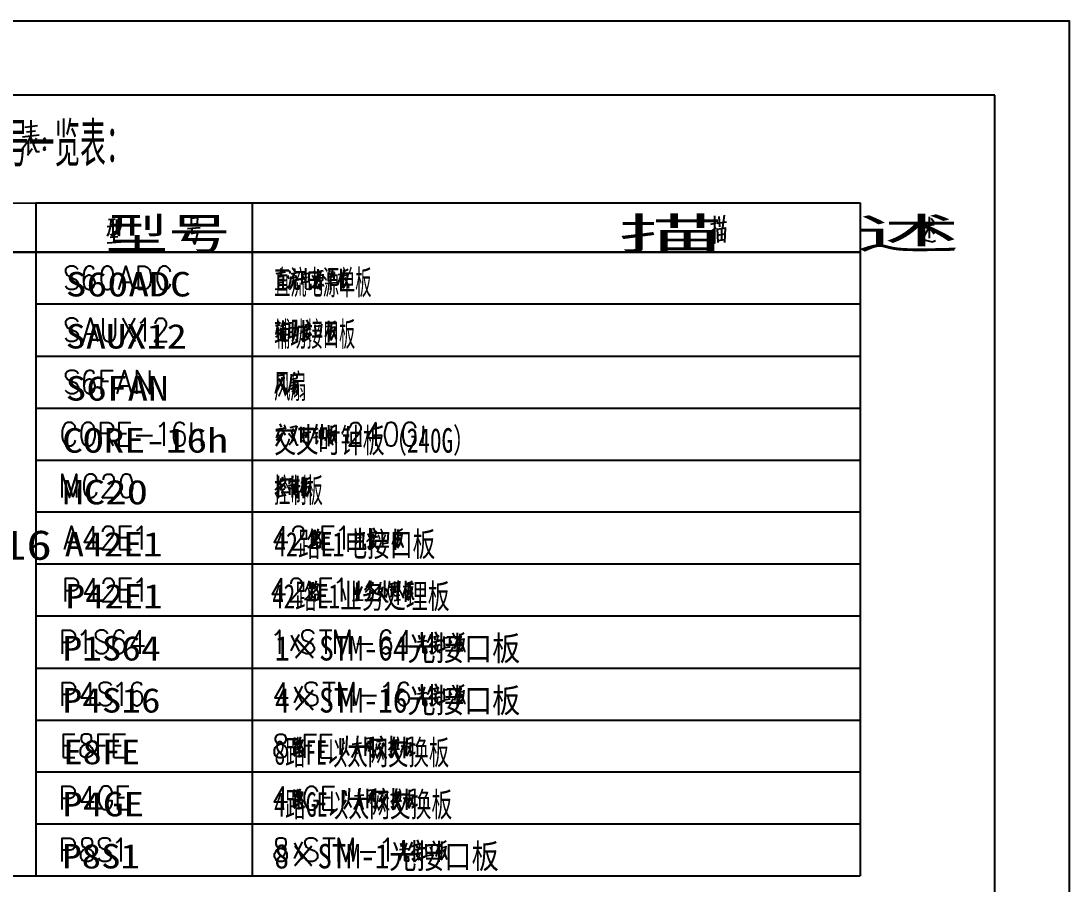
# Model space of a CAD drawing. Header units: metres. Extents: x 17 to 1264, y 17 to 859.
# Drawn here: x 807.2 to 1207.4, y 529.4 to 858.8 of the extents above; entities that cross this region are included whole.
import ezdxf

# ---------------------------------------------------------------- set-up
doc = ezdxf.new("R2010")
doc.units = ezdxf.units.M
for name, color, linetype in [('LINES', 7, 'Continuous'), ('POLYLINES', 4, 'Continuous'), ('RECTS', 7, 'Continuous'), ('TEXTS', 3, 'Continuous')]:
    doc.layers.add(name, color=color, linetype=linetype)

msp = doc.modelspace()

# ---------------------------------------------------------------- linework, layer by layer
at = {"layer": 'LINES'}
for p, q in [((1179.14, 830.45), (87.76, 830.45)), ((1179.14, 45.22), (1179.14, 830.45)), ((811, 820.94), (811, 814.9)), ((808.7, 818.35), (813.45, 818.93)), ((809.27, 816.48), (812.73, 816.91)), ((814.17, 815.18), (807.83, 814.46)), ((809.99, 812.88), (809.99, 807.84)), ((813.02, 814.03), (811.87, 811.73)), ((816.19, 813.46), (816.19, 813.6)), ((816.19, 813.46), (816.19, 813.31)), ((809.71, 807.55), (811.43, 810.14)), ((816.19, 810.14), (816.19, 810.29)), ((816.19, 810.14), (816.19, 810)), ((700.55, 788.83), (812.87, 789.41)), ((812.87, 789.41), (901.58, 789.41)), ((812.87, 789.41), (812.87, 769.68)), ((895.53, 789.41), (895.53, 770.54)), ((895.53, 789.41), (895.53, 769.68)), ((901.58, 789.41), (1127.66, 789.41)), ((1127.66, 789.41), (1127.66, 770.69)), ((1127.66, 789.41), (1127.66, 769.68)), ((872.2, 784.51), (872.2, 780.77)), ((1075.67, 784.66), (1075.1, 780.05)), ((840.09, 780.34), (843.26, 780.77)), ((840.67, 783.07), (843.11, 783.36)), ((842.25, 783.36), (842.25, 777.74)), ((843.69, 783.07), (843.69, 779.04)), ((872.2, 783.5), (874.65, 783.79)), ((874.65, 781.34), (872.2, 781.2)), ((874.65, 784.22), (874.51, 781.34)), ((1072.65, 781.63), (1070.49, 781.2)), ((1073.08, 781.63), (1076.68, 782.21)), ((1074.09, 780.19), (1073.8, 784.22)), ((1150.55, 783.22), (1151.42, 782.06)), ((1152.43, 780.62), (1155.88, 781.2)), ((1154.01, 784.08), (1154.01, 775.87)), ((1154.73, 783.5), (1155.74, 782.21)), ((841.24, 776.3), (844.12, 776.59)), ((842.68, 778.61), (842.68, 774.43)), ((870.76, 779.62), (875.66, 780.05)), ((874.65, 778.03), (872.06, 777.6)), ((872.63, 779.76), (872.2, 777.74)), ((1070.49, 778.18), (1072.65, 780.05)), ((1076.25, 779.76), (1073.08, 779.18)), ((1073.08, 779.62), (1073.37, 774.29)), ((1073.23, 777.02), (1076.11, 777.6)), ((1074.67, 779.47), (1074.67, 775.3)), ((1075.96, 774.29), (1076.25, 780.05)), ((1149.69, 779.62), (1151.42, 779.9)), ((1154.01, 780.19), (1151.99, 776.59)), ((1154.01, 780.19), (1155.88, 777.6)), ((840.09, 774.14), (845.27, 774.58)), ((1073.37, 775.01), (1075.96, 775.44)), ((1155.16, 774.58), (1156.46, 775.01)), ((700.55, 770.54), (812.87, 770.54)), ((737.71, 770.69), (812.87, 770.69)), ((812.87, 770.69), (901.58, 770.69)), ((812.87, 770.69), (812.87, 750.82)), ((812.87, 770.54), (812.87, 770.69)), ((812.87, 770.54), (901.58, 770.54)), ((895.53, 770.69), (895.53, 750.82)), ((895.53, 770.54), (895.53, 770.69)), ((901.58, 770.69), (1127.66, 770.69)), ((901.58, 770.54), (1127.66, 770.54)), ((1127.66, 770.69), (1127.66, 750.82)), ((1127.66, 770.54), (1127.66, 770.69)), ((911.51, 764.5), (911.8, 763.06)), ((926.35, 764.5), (925.77, 762.48)), ((904.6, 762.48), (908.2, 763.06)), ((905.47, 761.62), (905.47, 756.58)), ((905.47, 761.18), (907.34, 761.47)), ((906.47, 764.35), (906.33, 761.18)), ((907.34, 761.76), (907.19, 756.72)), ((909.64, 760.46), (909.07, 761.62)), ((909.5, 763.63), (910.07, 762.48)), ((913.1, 762.77), (910.36, 762.19)), ((912.38, 761.04), (910.79, 760.61)), ((910.94, 760.75), (911.66, 762.48)), ((912.67, 760.32), (912.09, 761.76)), ((914.39, 763.06), (914.39, 758.3)), ((914.39, 762.19), (917.27, 762.62)), ((914.83, 760.75), (916.55, 761.04)), ((917.27, 762.91), (916.99, 759.31)), ((918.43, 761.76), (919.15, 760.61)), ((919.15, 763.63), (919.87, 762.62)), ((919.15, 757.15), (920.01, 761.62)), ((919.15, 757.15), (919.87, 761.18)), ((920.59, 763.2), (922.75, 763.63)), ((921.02, 762.19), (921.02, 759.31)), ((921.02, 761.62), (922.46, 761.9)), ((921.02, 760.61), (922.17, 760.9)), ((921.59, 763.2), (921.45, 761.9)), ((922.46, 762.19), (922.31, 759.74)), ((924.47, 762.77), (924.47, 759.46)), ((926.63, 762.48), (924.47, 762.19)), ((924.62, 764.35), (925.19, 762.77)), ((924.76, 761.18), (926.35, 761.33)), ((925.48, 756.14), (925.48, 762.34)), ((926.78, 762.77), (926.63, 760.03)), ((929.37, 761.76), (928.07, 758.16)), ((930.09, 762.19), (928.36, 761.9)), ((929.37, 764.21), (929.37, 756.14)), ((929.37, 760.9), (929.95, 759.89)), ((930.38, 763.2), (932.11, 764.06)), ((930.67, 761.62), (931.82, 761.9)), ((845.56, 759.17), (849.02, 759.17)), ((904.31, 756.43), (908.49, 756.86)), ((905.47, 760.03), (907.05, 760.32)), ((905.47, 758.88), (906.91, 759.17)), ((905.47, 757.87), (906.91, 758.16)), ((910.22, 756.86), (909.64, 756.14)), ((911.51, 760.03), (911.51, 756.43)), ((917.13, 759.31), (914.39, 759.02)), ((918.71, 758.02), (919.15, 757.44)), ((919.43, 756.43), (920.15, 758.74)), ((921.02, 758.45), (920.3, 756.43)), ((922.46, 759.74), (921.02, 759.6)), ((922.89, 757.44), (922.31, 758.45)), ((923.32, 758.59), (927.5, 759.02)), ((924.47, 759.74), (926.78, 760.03)), ((812.87, 750.82), (901.58, 750.82)), ((812.87, 750.82), (812.87, 711.07)), ((812.87, 750.82), (812.87, 730.94)), ((895.53, 750.82), (895.53, 711.07)), ((895.53, 750.82), (895.53, 730.94)), ((901.58, 750.82), (1127.66, 750.82)), ((1127.66, 750.82), (1127.66, 711.07)), ((1127.66, 750.82), (1127.66, 730.94)), ((845.99, 736.42), (850.75, 745.34)), ((845.99, 745.34), (850.75, 736.42)), ((907.19, 744.48), (907.19, 736.85)), ((916.27, 744.77), (916.84, 743.33)), ((904.46, 742.46), (906.04, 742.9)), ((905.47, 744.34), (904.75, 740.3)), ((904.75, 740.3), (906.04, 740.88)), ((905.47, 741.89), (905.47, 736.42)), ((906.33, 742.32), (908.06, 742.9)), ((906.47, 741.74), (906.47, 736.56)), ((906.47, 741.31), (908.06, 741.74)), ((907.77, 744.05), (908.35, 743.04)), ((909.64, 743.9), (909.64, 738)), ((909.64, 743.47), (910.94, 743.76)), ((909.64, 741.6), (910.65, 741.89)), ((910.94, 743.9), (910.94, 738.58)), ((911.37, 741.46), (913.24, 741.89)), ((913.82, 739.44), (915.4, 741.02)), ((915.4, 742.46), (913.96, 742.03)), ((917.85, 741.31), (915.55, 740.74)), ((915.69, 742.75), (917.71, 743.33)), ((916.41, 740.88), (915.98, 738.43)), ((916.41, 741.31), (916.12, 742.46)), ((917.13, 743.18), (916.84, 741.02)), ((919.43, 742.9), (919.72, 738)), ((919.43, 742.32), (921.88, 742.61)), ((919.58, 742.32), (921.88, 742.61)), ((921.59, 739.01), (922.03, 743.04)), ((924.62, 741.89), (923.32, 738.29)), ((925.34, 742.32), (923.61, 742.03)), ((924.62, 744.34), (924.62, 736.27)), ((924.62, 741.02), (925.19, 740.02)), ((925.63, 743.33), (927.35, 744.19)), ((925.91, 741.74), (927.07, 742.03)), ((832.03, 739.44), (835.48, 739.44)), ((904.46, 738.14), (906.04, 739.3)), ((906.76, 740.16), (907.77, 740.3)), ((906.76, 739.01), (907.77, 739.3)), ((909.07, 737.71), (911.51, 738.72)), ((909.64, 739.87), (910.65, 740.16)), ((915.26, 739.3), (917.99, 739.73)), ((916.7, 737.86), (915.98, 738.43)), ((917.13, 739.58), (916.7, 737.86)), ((916.7, 737.86), (917.85, 736.56)), ((919.72, 738.72), (921.88, 739.01)), ((812.87, 730.94), (901.58, 730.94)), ((901.58, 730.94), (1127.66, 730.94)), ((911.37, 724.75), (911.66, 723.89)), ((837.93, 721.3), (840.67, 721.3)), ((905.18, 723.46), (907.48, 723.74)), ((905.61, 722.3), (907.34, 718.27)), ((910.22, 722.02), (912.67, 722.45)), ((910.36, 723.46), (912.52, 723.74)), ((910.51, 720.86), (911.51, 721.01)), ((911.95, 721.01), (912.81, 721.3)), ((912.52, 723.89), (912.52, 722.45)), ((845.13, 719.57), (848.44, 719.57)), ((911.23, 718.99), (910.07, 718.13)), ((910.51, 720), (910.94, 719.42)), ((912.67, 719.42), (911.8, 718.42)), ((911.95, 720.29), (912.38, 719.71)), ((812.87, 711.07), (901.58, 711.07)), ((812.87, 711.07), (812.87, 691.2)), ((895.53, 711.07), (895.53, 691.2)), ((901.58, 711.07), (1127.66, 711.07)), ((1127.66, 711.07), (1127.66, 691.2)), ((872.35, 696.67), (872.35, 705.6)), ((906.04, 705.02), (906.62, 703.73)), ((922.03, 704.88), (921.88, 696.82)), ((924.62, 704.59), (924.62, 696.53)), ((925.63, 703.58), (927.35, 704.59)), ((942.76, 705.6), (942.76, 696.67)), ((839.95, 701.42), (842.39, 696.67)), ((844.7, 701.42), (847.43, 701.42)), ((851.18, 700.56), (857.37, 700.56)), ((904.6, 702.86), (908.2, 703.58)), ((905.75, 702.58), (904.6, 699.7)), ((906.91, 702.58), (908.06, 700.85)), ((912.38, 704.16), (909.93, 703.58)), ((910.94, 703.3), (911.51, 702)), ((914.11, 703.87), (914.11, 697.97)), ((914.11, 703.3), (915.11, 703.44)), ((914.11, 701.28), (914.83, 701.42)), ((915.11, 703.73), (915.11, 697.97)), ((915.55, 701.71), (917.85, 702)), ((915.69, 701.14), (916.12, 699.7)), ((919.15, 701.57), (920.59, 701.71)), ((919.72, 703.01), (920.73, 703.3)), ((919.87, 701.71), (919.87, 697.39)), ((921.16, 702.72), (921.16, 699.41)), ((922.75, 702.58), (921.16, 702.14)), ((922.6, 699.98), (922.75, 702.86)), ((924.62, 702.29), (923.32, 698.54)), ((925.34, 702.58), (923.61, 702.29)), ((924.62, 701.42), (925.19, 700.42)), ((925.91, 702), (927.07, 702.29)), ((844.7, 696.67), (849.16, 696.67)), ((914.11, 698.54), (915.11, 698.69)), ((918.86, 699.84), (920.73, 700.27)), ((919.87, 697.25), (920.73, 698.69)), ((921.16, 699.7), (922.75, 699.98)), ((812.87, 691.2), (1127.66, 691.2)), ((812.87, 691.2), (812.87, 671.47)), ((895.53, 691.2), (895.53, 671.47)), ((1127.66, 691.2), (1127.66, 671.47)), ((906.91, 684.86), (907.34, 683.57)), ((910.79, 685.15), (910.79, 676.94)), ((914.97, 684.86), (914.97, 676.66)), ((916.12, 683.86), (917.85, 684.72)), ((904.31, 679.82), (905.75, 681.55)), ((905.75, 682.99), (904.46, 682.56)), ((906.33, 683.57), (906.04, 681.7)), ((908.2, 683.57), (906.33, 682.99)), ((907.34, 682.27), (908.2, 680.4)), ((907.91, 682.13), (908.35, 683.71)), ((909.35, 681.55), (911.95, 681.98)), ((910.07, 684.29), (909.64, 681.98)), ((909.79, 680.98), (909.79, 677.95)), ((909.79, 680.4), (911.51, 680.69)), ((909.93, 682.99), (911.66, 683.28)), ((911.66, 680.98), (911.37, 678.1)), ((912.09, 683.14), (912.09, 679.25)), ((914.97, 682.42), (913.82, 678.82)), ((915.83, 682.7), (914.11, 682.56)), ((914.97, 681.55), (915.69, 680.54)), ((916.41, 682.27), (917.56, 682.56)), ((908.35, 677.81), (905.75, 677.38)), ((906.33, 679.82), (907.91, 680.26)), ((907.19, 677.52), (907.19, 680.11)), ((911.37, 677.95), (910.94, 678.82)), ((812.87, 671.47), (901.58, 671.47)), ((812.87, 671.47), (812.87, 651.6)), ((895.53, 671.47), (895.53, 651.6)), ((901.58, 671.47), (1127.66, 671.47)), ((1127.66, 671.47), (1127.66, 651.6)), ((834.76, 666), (834.76, 657.07)), ((907.34, 666), (907.34, 657.07)), ((918.43, 664.7), (918.43, 661.97)), ((919.43, 664.56), (919.29, 662.83)), ((920.73, 664.99), (919.72, 661.82)), ((941.75, 665.42), (942.33, 663.98)), ((950.11, 664.99), (950.11, 656.93)), ((951.11, 663.98), (952.84, 664.99)), ((844.99, 661.68), (847.72, 661.68)), ((918.28, 658.08), (918.28, 661.25)), ((918.43, 664.13), (919.43, 664.27)), ((919.43, 662.83), (918.43, 662.54)), ((918.86, 662.69), (918.86, 658.66)), ((918.86, 660.82), (919.72, 660.96)), ((920.73, 661.97), (919.43, 659.95)), ((920.3, 663.55), (921.45, 663.84)), ((921.59, 663.98), (920.73, 661.82)), ((922.31, 661.68), (925.05, 661.68)), ((935.13, 663.84), (935.13, 659.09)), ((935.13, 663.12), (938.01, 663.41)), ((935.71, 661.54), (937.29, 661.82)), ((938.15, 663.7), (937.72, 660.24)), ((939.31, 660.1), (940.89, 661.82)), ((940.89, 663.12), (939.45, 662.69)), ((940.75, 659.95), (943.48, 660.53)), ((943.34, 661.97), (941.03, 661.39)), ((941.18, 663.41), (943.19, 663.98)), ((941.9, 661.54), (941.47, 659.09)), ((941.9, 662.11), (941.61, 663.12)), ((942.62, 663.84), (942.47, 661.82)), ((945.07, 663.7), (945.21, 658.66)), ((945.07, 663.12), (947.37, 663.41)), ((947.23, 659.66), (947.51, 663.7)), ((950.11, 662.54), (948.95, 658.94)), ((950.83, 662.98), (949.24, 662.69)), ((950.11, 661.82), (950.68, 660.82)), ((951.4, 662.4), (952.55, 662.69)), ((824.97, 659.95), (828.28, 659.95)), ((844.99, 657.07), (849.45, 657.07)), ((917.99, 657.94), (919.72, 659.09)), ((920.15, 660.1), (920.15, 657.07)), ((920.15, 659.66), (921.45, 659.95)), ((921.45, 657.79), (920.15, 657.65)), ((921.45, 660.1), (921.31, 657.79)), ((922.31, 657.07), (926.78, 657.07)), ((937.87, 660.24), (935.13, 659.81)), ((942.19, 658.66), (941.47, 659.09)), ((942.19, 658.66), (943.34, 657.36)), ((942.62, 660.24), (942.33, 658.51)), ((945.21, 659.38), (947.37, 659.66)), ((812.87, 651.6), (901.58, 651.6)), ((812.87, 651.6), (812.87, 631.73)), ((895.53, 651.6), (895.53, 631.73)), ((901.58, 651.6), (1127.66, 651.6)), ((1127.66, 651.6), (1127.66, 631.73)), ((834.91, 646.13), (834.91, 637.2)), ((906.62, 646.13), (906.62, 637.2)), ((917.56, 644.83), (917.56, 642.1)), ((917.56, 644.26), (918.57, 644.4)), ((918.71, 644.69), (918.57, 642.96)), ((919.87, 645.12), (918.86, 641.95)), ((935.42, 644.54), (935.42, 637.92)), ((936.28, 637.92), (936.28, 645.12)), ((940.03, 644.26), (941.61, 644.54)), ((946.07, 645.26), (946.07, 638.93)), ((949.82, 644.83), (949.96, 640.51)), ((949.96, 644.4), (951.69, 644.69)), ((950.83, 644.54), (950.83, 637.92)), ((951.69, 644.98), (951.55, 641.38)), ((953.99, 645.12), (953.99, 637.06)), ((955.15, 644.11), (956.73, 644.98)), ((844.99, 641.81), (847.72, 641.81)), ((917.42, 638.21), (917.42, 641.38)), ((918.71, 642.96), (917.56, 642.67)), ((918.14, 642.82), (918.14, 638.78)), ((918.14, 640.94), (918.86, 641.09)), ((920.01, 642.1), (918.57, 640.08)), ((919.43, 643.68), (920.59, 643.97)), ((920.73, 644.11), (920.01, 641.95)), ((921.59, 641.81), (924.19, 641.81)), ((934.41, 642.82), (934.99, 639.79)), ((936.28, 639.79), (937.43, 642.96)), ((939.59, 640.22), (941.61, 640.66)), ((944.06, 642.1), (945.21, 642.38)), ((946.22, 642.38), (947.23, 640.51)), ((948.09, 643.82), (949.53, 644.26)), ((948.23, 641.66), (949.53, 642.1)), ((948.81, 639.5), (948.81, 643.97)), ((949.96, 641.09), (951.83, 641.38)), ((950.25, 642.96), (951.4, 643.1)), ((953.99, 642.67), (952.84, 639.07)), ((954.86, 643.1), (953.13, 642.82)), ((953.99, 641.81), (954.71, 640.8)), ((955.43, 642.53), (956.59, 642.82)), ((844.99, 637.2), (849.45, 637.2)), ((917.13, 638.06), (918.86, 639.22)), ((919.43, 640.22), (919.43, 637.2)), ((919.43, 639.79), (920.59, 640.08)), ((920.73, 637.92), (919.43, 637.63)), ((920.73, 640.22), (920.59, 637.92)), ((921.59, 637.2), (925.91, 637.2)), ((933.83, 637.63), (937.87, 637.92)), ((944.35, 638.93), (943.34, 637.2)), ((948.09, 638.93), (949.82, 640.22)), ((949.67, 637.63), (952.12, 638.06)), ((949.82, 639.36), (951.83, 639.79)), ((812.87, 631.73), (901.58, 631.73)), ((812.87, 631.73), (812.87, 591.98)), ((895.53, 631.73), (895.53, 591.98)), ((901.58, 631.73), (1127.66, 631.73)), ((1127.66, 631.73), (1127.66, 591.98)), ((852.62, 626.26), (852.62, 617.33)), ((910.36, 618.48), (913.39, 624.67)), ((910.36, 624.38), (913.39, 618.19)), ((921.16, 626.26), (925.91, 626.26)), ((923.61, 626.26), (923.61, 617.33)), ((954.43, 626.26), (954.43, 617.33)), ((959.61, 622.8), (959.18, 624.38)), ((960.33, 625.54), (960.33, 622.08)), ((960.76, 622.37), (961.48, 624.38)), ((965.37, 625.68), (965.95, 624.24)), ((973.72, 625.25), (973.72, 617.18)), ((974.73, 624.24), (976.46, 625.25)), ((935.42, 621.07), (941.61, 621.07)), ((962.2, 622.22), (958.6, 621.79)), ((958.6, 617.69), (959.83, 620.86)), ((964.51, 623.38), (963.07, 622.94)), ((963.07, 620.35), (964.51, 622.08)), ((964.51, 620.21), (967.24, 620.78)), ((964.79, 623.66), (966.95, 624.24)), ((967.1, 622.22), (964.79, 621.65)), ((965.51, 622.37), (965.23, 623.38)), ((965.66, 621.79), (965.23, 619.34)), ((966.23, 620.5), (965.95, 618.77)), ((966.23, 624.1), (966.09, 622.08)), ((968.68, 623.95), (968.83, 618.91)), ((968.68, 623.38), (971.13, 623.66)), ((968.83, 623.38), (971.13, 623.66)), ((970.84, 619.92), (971.13, 623.95)), ((973.72, 622.8), (972.57, 619.2)), ((974.44, 623.23), (972.86, 622.94)), ((973.72, 622.08), (974.44, 621.07)), ((975.02, 622.66), (976.31, 622.94)), ((962.2, 617.47), (962.06, 619.34)), ((965.8, 618.91), (965.23, 619.34)), ((965.8, 618.91), (967.1, 617.62)), ((968.83, 619.63), (971.13, 619.92)), ((812.87, 611.86), (1127.66, 611.86)), ((833.61, 606.38), (833.61, 597.46)), ((907.48, 606.38), (907.48, 597.46)), ((911.66, 598.61), (914.68, 604.94)), ((911.66, 604.66), (914.68, 598.32)), ((922.46, 606.38), (927.21, 606.38)), ((924.91, 606.38), (924.91, 597.46)), ((959.61, 603.07), (959.18, 604.51)), ((960.33, 605.66), (960.33, 602.21)), ((960.76, 602.5), (961.48, 604.66)), ((964.79, 603.94), (966.95, 604.37)), ((965.37, 605.81), (965.95, 604.37)), ((973.72, 605.38), (973.72, 597.31)), ((974.73, 604.37), (976.46, 605.38)), ((936.86, 601.34), (942.91, 601.34)), ((962.2, 602.35), (958.6, 601.92)), ((958.6, 597.82), (959.83, 600.98)), ((964.51, 603.65), (963.07, 603.07)), ((963.07, 600.48), (964.51, 602.21)), ((964.51, 600.34), (967.24, 600.91)), ((967.1, 602.35), (964.79, 601.78)), ((965.51, 602.5), (965.23, 603.65)), ((965.66, 602.06), (965.23, 599.47)), ((966.23, 600.77), (965.95, 598.9)), ((966.23, 604.22), (966.09, 602.21)), ((968.68, 604.08), (968.83, 599.18)), ((968.68, 603.5), (971.13, 603.79)), ((968.83, 603.5), (971.13, 603.79)), ((970.84, 600.05), (971.13, 604.08)), ((973.72, 603.07), (972.57, 599.47)), ((974.44, 603.36), (972.86, 603.07)), ((973.72, 602.21), (974.44, 601.2)), ((975.02, 602.78), (976.31, 603.07)), ((962.2, 597.6), (962.06, 599.47)), ((965.8, 599.04), (965.23, 599.47)), ((965.8, 599.04), (967.1, 597.74)), ((968.83, 599.76), (971.13, 600.05)), ((812.87, 591.98), (901.58, 591.98)), ((812.87, 591.98), (812.87, 572.26)), ((895.53, 591.98), (895.53, 572.26)), ((901.58, 591.98), (1127.66, 591.98)), ((1127.66, 591.98), (1127.66, 572.26)), ((911.66, 585.36), (911.66, 582.48)), ((911.66, 584.64), (912.67, 584.93)), ((912.81, 585.07), (912.52, 583.34)), ((913.96, 585.65), (912.95, 582.48)), ((914.83, 584.64), (913.96, 582.48)), ((929.08, 585.07), (929.08, 579.02)), ((929.95, 584.93), (930.52, 582.91)), ((935.71, 585.94), (935.42, 582.91)), ((938.59, 585.65), (938.59, 578.3)), ((938.59, 584.93), (941.61, 585.36)), ((943.05, 583.78), (946.65, 584.5)), ((944.49, 585.94), (945.07, 584.64)), ((949.67, 585.65), (948.95, 582.48)), ((949.39, 584.21), (950.83, 584.5)), ((950.83, 584.64), (950.11, 582.77)), ((953.56, 585.65), (953.56, 577.44)), ((954.57, 584.64), (956.3, 585.5)), ((823.39, 582.34), (826.12, 582.34)), ((836.63, 582.34), (839.37, 582.34)), ((842.68, 582.34), (845.42, 582.34)), ((911.51, 578.74), (911.51, 581.76)), ((912.81, 583.34), (911.66, 583.2)), ((912.09, 583.34), (912.09, 579.17)), ((912.09, 581.47), (912.95, 581.62)), ((913.96, 582.48), (912.67, 580.46)), ((913.39, 580.61), (913.39, 577.73)), ((913.39, 580.32), (914.68, 580.46)), ((913.53, 584.06), (914.68, 584.35)), ((914.68, 580.61), (914.54, 578.3)), ((915.55, 582.34), (918.28, 582.34)), ((921.74, 582.34), (924.47, 582.34)), ((928.94, 578.88), (930.52, 581.47)), ((933.69, 582.77), (937.29, 583.34)), ((935.71, 579.02), (934.99, 580.75)), ((935.56, 583.06), (936.71, 578.16)), ((939.88, 584.06), (938.87, 580.18)), ((939.16, 583.49), (940.03, 581.18)), ((941.03, 584.35), (939.88, 579.89)), ((940.31, 583.49), (941.18, 580.61)), ((944.35, 583.49), (943.05, 580.61)), ((945.35, 583.49), (946.51, 581.76)), ((947.51, 583.34), (948.95, 583.49)), ((948.95, 582.19), (947.51, 580.46)), ((951.69, 580.9), (948.81, 580.46)), ((951.11, 582.91), (949.39, 582.62)), ((949.39, 582.77), (949.39, 580.61)), ((951.11, 583.2), (950.97, 580.9)), ((953.56, 583.2), (952.27, 579.6)), ((954.28, 583.49), (952.7, 583.34)), ((953.56, 582.34), (954.14, 581.33)), ((954.86, 583.06), (956.01, 583.34)), ((823.39, 577.73), (827.71, 577.73)), ((842.68, 577.73), (847.15, 577.73)), ((911.23, 578.59), (912.95, 579.6)), ((914.68, 578.3), (913.39, 578.16)), ((921.74, 577.58), (926.06, 577.58)), ((936.71, 578.16), (937.29, 578.16)), ((812.87, 572.26), (901.58, 572.26)), ((812.87, 572.26), (812.87, 552.38)), ((895.53, 572.26), (895.53, 552.38)), ((901.58, 572.26), (1127.66, 572.26)), ((1127.66, 572.26), (1127.66, 552.38)), ((833.47, 566.78), (833.47, 557.86)), ((907.19, 566.64), (907.19, 557.71)), ((911.51, 565.49), (911.51, 562.75)), ((911.51, 564.77), (912.52, 565.06)), ((912.52, 565.34), (912.38, 563.47)), ((913.82, 565.78), (912.81, 562.61)), ((913.39, 564.34), (914.54, 564.62)), ((914.68, 564.77), (913.82, 562.61)), ((929.95, 565.2), (929.95, 559.3)), ((930.95, 565.06), (931.39, 563.04)), ((936.57, 566.06), (936.28, 563.04)), ((939.45, 565.78), (939.45, 558.43)), ((939.45, 565.06), (942.47, 565.49)), ((941.9, 564.48), (940.75, 560.02)), ((943.91, 563.9), (947.51, 564.62)), ((945.35, 566.06), (945.93, 564.77)), ((950.54, 565.92), (949.82, 562.61)), ((950.25, 564.34), (951.69, 564.62)), ((951.69, 564.77), (951.11, 562.9)), ((954.43, 565.78), (954.43, 557.71)), ((955.43, 564.77), (957.16, 565.63)), ((844.12, 562.46), (846.71, 562.46)), ((911.37, 558.86), (911.37, 561.89)), ((912.52, 563.47), (911.51, 563.33)), ((911.95, 563.47), (911.95, 559.3)), ((911.95, 561.6), (912.81, 561.74)), ((913.82, 562.75), (912.52, 560.59)), ((913.24, 560.88), (913.24, 557.86)), ((913.24, 560.45), (914.54, 560.59)), ((914.54, 560.88), (914.39, 558.58)), ((922.6, 562.46), (925.34, 562.46)), ((929.8, 559.01), (931.39, 561.6)), ((934.55, 563.04), (938.15, 563.47)), ((936.57, 559.3), (935.85, 560.88)), ((936.43, 563.18), (937.58, 558.29)), ((940.75, 564.19), (939.74, 560.3)), ((940.03, 563.62), (940.89, 561.31)), ((941.18, 563.62), (942.04, 560.74)), ((945.21, 563.76), (943.91, 560.74)), ((946.22, 563.76), (947.37, 561.89)), ((948.38, 563.47), (949.82, 563.76)), ((949.82, 562.32), (948.38, 560.59)), ((952.55, 561.17), (949.67, 560.59)), ((951.98, 563.04), (950.25, 562.75)), ((950.25, 563.04), (950.25, 560.74)), ((951.98, 563.33), (951.83, 561.02)), ((954.43, 563.33), (953.27, 559.73)), ((955.15, 563.76), (953.56, 563.47)), ((954.43, 562.46), (955, 561.46)), ((955.72, 563.18), (956.87, 563.47)), ((844.12, 557.86), (848.44, 557.86)), ((911.08, 558.72), (912.81, 559.87)), ((914.54, 558.58), (913.24, 558.29)), ((922.6, 557.71), (926.92, 557.71)), ((937.58, 558.29), (938.15, 558.29)), ((812.87, 552.38), (901.58, 552.38)), ((812.87, 552.38), (812.87, 532.51)), ((812.87, 552.38), (1127.66, 552.38)), ((895.53, 552.38), (895.53, 532.51)), ((901.58, 552.38), (1127.66, 552.38)), ((1127.66, 552.38), (1127.66, 532.51)), ((911.66, 539.14), (914.68, 545.47)), ((911.66, 545.18), (914.68, 538.85)), ((922.46, 546.91), (927.21, 546.91)), ((924.76, 546.91), (924.76, 537.98)), ((952.7, 543.6), (952.27, 545.04)), ((953.42, 546.19), (953.42, 542.74)), ((953.85, 543.02), (954.57, 545.18)), ((957.88, 544.32), (960.04, 544.9)), ((958.46, 546.34), (959.03, 544.9)), ((959.47, 544.75), (959.18, 542.74)), ((961.77, 544.61), (961.91, 539.71)), ((963.93, 540.58), (964.22, 544.61)), ((966.81, 545.9), (966.81, 537.84)), ((967.82, 544.9), (969.55, 545.9)), ((936.71, 541.73), (942.76, 541.73)), ((955.29, 542.88), (951.69, 542.45)), ((951.69, 538.34), (952.91, 541.51)), ((957.59, 544.18), (956.15, 543.6)), ((956.15, 541.01), (957.59, 542.74)), ((957.59, 540.86), (960.33, 541.44)), ((960.19, 542.88), (957.88, 542.3)), ((958.6, 543.02), (958.31, 544.18)), ((958.75, 542.59), (958.31, 540)), ((959.47, 541.3), (959.03, 539.42)), ((961.77, 544.03), (964.22, 544.32)), ((961.91, 544.03), (964.22, 544.32)), ((961.91, 540.29), (964.22, 540.58)), ((966.81, 543.6), (965.66, 539.86)), ((967.53, 543.89), (965.95, 543.6)), ((966.81, 542.74), (967.53, 541.73)), ((968.25, 543.31), (969.4, 543.6)), ((955.29, 538.13), (955.15, 540)), ((958.89, 539.57), (958.31, 540)), ((958.89, 539.57), (960.19, 538.27)), ((700.55, 532.51), (1127.66, 532.51))]:
    msp.add_line(p, q, dxfattribs=at)
at = {"layer": 'POLYLINES'}
for points in [[(810.86, 814.75), (809.56, 812.45), (807.55, 809.71)], [(810.86, 814.46), (813.02, 808.99), (814.31, 808.99)], [(816.62, 813.52), (816.15, 814.11), (815.67, 813.52)], [(815.67, 813.52), (816.15, 812.93), (816.62, 813.52)], [(816.5, 813.52), (816.15, 813.96), (815.79, 813.52)], [(815.79, 813.52), (816.15, 813.08), (816.5, 813.52)], [(816.38, 813.52), (816.15, 813.81), (815.91, 813.52)], [(815.91, 813.52), (816.15, 813.22), (816.38, 813.52)], [(816.62, 810.12), (816.15, 810.71), (815.67, 810.12)], [(815.67, 810.12), (816.15, 809.53), (816.62, 810.12)], [(816.5, 810.12), (816.15, 810.57), (815.79, 810.12)], [(815.79, 810.12), (816.15, 809.68), (816.5, 810.12)], [(816.38, 810.12), (816.15, 810.42), (815.91, 810.12)], [(815.91, 810.12), (816.15, 809.83), (816.38, 810.12)], [(1072.07, 784.51), (1072.07, 774), (1071.07, 775.58)], [(841.53, 783.07), (841.39, 780.62), (840.81, 778.03), (840.09, 776.74)], [(844.7, 784.08), (844.7, 776.88), (843.83, 778.46)], [(874.79, 778.46), (873.64, 773.57), (872.78, 775.44)], [(1151.56, 780.19), (1150.99, 778.32), (1151.27, 777.6), (1151.27, 777.02), (1150.99, 775.58)], [(1149.69, 775.58), (1151.56, 775.44), (1155.16, 774.58)], [(829, 763.92), (828.28, 764.78), (827.27, 765.22), (825.83, 765.22), (824.83, 764.78), (824.25, 763.92), (824.25, 763.06), (824.54, 762.19), (824.83, 761.76), (825.55, 761.33), (827.56, 760.46), (828.28, 760.03), (828.57, 759.6), (829, 758.74), (829, 757.58), (828.28, 756.72), (827.27, 756.29), (825.83, 756.29), (824.83, 756.72), (824.25, 757.58)], [(835.05, 763.92), (834.76, 764.78), (833.75, 765.22), (833.03, 765.22), (832.03, 764.78), (831.31, 763.49), (831.02, 761.33), (831.02, 759.17), (831.31, 757.58), (832.03, 756.72), (833.03, 756.29), (833.32, 756.29), (834.33, 756.72), (835.05, 757.58), (835.48, 758.74), (835.48, 759.17), (835.05, 760.46), (834.33, 761.33), (833.32, 761.76), (833.03, 761.76), (832.03, 761.33), (831.31, 760.46), (831.02, 759.17)], [(839.8, 765.22), (838.79, 764.78), (838.07, 763.49), (837.79, 761.33), (837.79, 760.03), (838.07, 758.02), (838.79, 756.72), (839.8, 756.29), (840.52, 756.29), (841.53, 756.72), (842.25, 758.02), (842.54, 760.03), (842.54, 761.33), (842.25, 763.49), (841.53, 764.78), (840.52, 765.22), (839.8, 765.22)], [(844.55, 756.29), (847.29, 765.22), (850.03, 756.29)], [(852.04, 756.29), (852.04, 765.22), (854.49, 765.22), (855.5, 764.78), (856.22, 763.92), (856.51, 763.06), (856.79, 761.76), (856.79, 759.6), (856.51, 758.45), (856.22, 757.58), (855.5, 756.72), (854.49, 756.29), (852.04, 756.29)], [(864.28, 763.06), (863.99, 763.92), (863.27, 764.78), (862.7, 765.22), (861.26, 765.22), (860.54, 764.78), (859.96, 763.92), (859.53, 763.06), (859.24, 761.76), (859.24, 759.6), (859.53, 758.45), (859.96, 757.58), (860.54, 756.72), (861.26, 756.29), (862.7, 756.29), (863.27, 756.72), (863.99, 757.58), (864.28, 758.45)], [(915.83, 764.5), (915.83, 757.44), (915.83, 757.01), (915.98, 756.72), (916.41, 756.43), (917.99, 756.58), (917.85, 758.45)], [(910.36, 761.33), (909.5, 756.86), (909.07, 757.73)], [(920.59, 764.06), (920.44, 760.9), (920.15, 758.74)], [(930.38, 763.78), (930.23, 759.74), (929.8, 756.86)], [(931.96, 762.05), (931.39, 759.31), (930.95, 758.16), (930.09, 756.72)], [(930.81, 760.9), (932.25, 757.15), (932.54, 757.15)], [(910.22, 756.86), (910.79, 758.02), (911.08, 759.89)], [(913.24, 758.02), (913.24, 756.43), (912.23, 756.43), (912.09, 756.72), (912.23, 760.32)], [(921.74, 759.6), (921.74, 756.14), (921.16, 757.15)], [(829, 744.05), (828.28, 744.91), (827.27, 745.34), (825.83, 745.34), (824.83, 744.91), (824.25, 744.05), (824.25, 743.18), (824.54, 742.32), (824.83, 741.89), (825.55, 741.46), (827.56, 740.59), (828.28, 740.3), (828.57, 739.87), (829, 739.01), (829, 737.71), (828.28, 736.85), (827.27, 736.42), (825.83, 736.42), (824.83, 736.85), (824.25, 737.71)], [(831.02, 736.42), (833.75, 745.34), (836.49, 736.42)], [(838.51, 745.34), (838.51, 739.01), (838.79, 737.71), (839.51, 736.85), (840.52, 736.42), (841.24, 736.42), (842.25, 736.85), (842.97, 737.71), (843.26, 739.01), (843.26, 745.34)], [(852.76, 743.62), (853.48, 744.05), (854.49, 745.34), (854.49, 736.42)], [(858.52, 743.18), (858.52, 743.62), (858.95, 744.48), (859.24, 744.91), (859.96, 745.34), (861.26, 745.34), (861.98, 744.91), (862.27, 744.48), (862.7, 743.62), (862.7, 742.75), (862.27, 741.89), (861.55, 740.59), (858.23, 736.42), (862.99, 736.42)], [(912.09, 744.62), (911.95, 741.6), (911.66, 738.86), (910.79, 736.42)], [(914.97, 744.62), (914.97, 736.42), (914.25, 737.57)], [(908.06, 741.89), (907.91, 736.42), (907.63, 737.28)], [(912.09, 737.42), (912.67, 736.56), (913.24, 742.03)], [(925.63, 743.9), (925.48, 740.02), (925.05, 737.14)], [(927.21, 742.18), (926.63, 739.44), (926.2, 738.29), (925.34, 736.85)], [(926.06, 741.02), (927.5, 737.42), (927.79, 737.42)], [(915.26, 736.42), (916.27, 737.28), (916.7, 737.86)], [(829.15, 724.18), (828.43, 725.04), (827.42, 725.47), (825.98, 725.47), (824.97, 725.04), (824.25, 724.18), (824.25, 723.31), (824.68, 722.45), (824.97, 722.16), (825.69, 721.73), (827.71, 720.86), (828.43, 720.43), (828.71, 720), (829.15, 719.14), (829.15, 717.84), (828.43, 716.98), (827.42, 716.54), (825.98, 716.54), (824.97, 716.98), (824.25, 717.84)], [(835.19, 724.18), (834.91, 725.04), (833.9, 725.47), (833.18, 725.47), (832.17, 725.04), (831.45, 723.74), (831.16, 721.73), (831.16, 719.57), (831.45, 717.84), (832.17, 716.98), (833.18, 716.54), (833.47, 716.54), (834.47, 716.98), (835.19, 717.84), (835.48, 719.14), (835.48, 719.57), (835.19, 720.86), (834.47, 721.73), (833.47, 722.16), (833.18, 722.16), (832.17, 721.73), (831.45, 720.86), (831.16, 719.57)], [(837.93, 716.54), (837.93, 725.47), (842.39, 725.47)], [(843.98, 716.54), (846.71, 725.47), (849.45, 716.54)], [(851.47, 716.54), (851.47, 725.47), (856.36, 716.54), (856.36, 725.47)], [(905.18, 724.46), (905.18, 720), (904.89, 718.99), (904.31, 716.69)], [(905.03, 717.84), (906.47, 720.43), (907.05, 722.88)], [(907.48, 724.32), (907.48, 720), (907.77, 718.27), (908.49, 716.54), (908.49, 718.85)], [(910.36, 724.03), (910.22, 721.73), (909.93, 719.42), (909.21, 716.98)], [(911.51, 721.3), (911.51, 716.54), (910.79, 717.7)], [(912.81, 721.44), (912.81, 716.54), (912.23, 717.55)], [(827.99, 703.58), (827.71, 704.45), (826.99, 705.17), (826.41, 705.6), (824.97, 705.6), (824.25, 705.17), (823.67, 704.45), (823.24, 703.58), (822.95, 702.29), (822.95, 700.13), (823.24, 698.83), (823.67, 697.97), (824.25, 697.1), (824.97, 696.67), (826.41, 696.67), (826.99, 697.1), (827.71, 697.97), (827.99, 698.83)], [(832.17, 705.6), (831.45, 705.17), (830.73, 704.45), (830.44, 703.58), (830.15, 702.29), (830.15, 700.13), (830.44, 698.83), (830.73, 697.97), (831.45, 697.1), (832.17, 696.67), (833.47, 696.67), (834.19, 697.1), (834.91, 697.97), (835.19, 698.83), (835.48, 700.13), (835.48, 702.29), (835.19, 703.58), (834.91, 704.45), (834.19, 705.17), (833.47, 705.6), (832.17, 705.6)], [(837.64, 696.67), (837.64, 705.6), (840.67, 705.6), (841.67, 705.17), (841.96, 704.74), (842.39, 704.02), (842.39, 703.15), (841.96, 702.29), (841.67, 701.86), (840.67, 701.42), (837.64, 701.42)], [(844.7, 696.67), (844.7, 705.6), (849.16, 705.6)], [(860.11, 704.02), (860.68, 704.45), (861.69, 705.6), (861.69, 696.67)], [(869.61, 704.45), (869.18, 705.17), (868.17, 705.6), (867.45, 705.6), (866.44, 705.17), (865.87, 704.02), (865.43, 701.86), (865.43, 699.7), (865.87, 697.97), (866.44, 697.1), (867.45, 696.67), (867.88, 696.67), (868.89, 697.1), (869.61, 697.97), (869.9, 699.26), (869.9, 699.7), (869.61, 700.99), (868.89, 701.86), (867.88, 702.29), (867.45, 702.29), (866.44, 701.86), (865.87, 700.99), (865.43, 699.7)], [(916.84, 704.88), (916.84, 696.67), (915.98, 698.11)], [(920.15, 704.88), (919.72, 703.01), (918.71, 700.7)], [(932.83, 703.44), (932.83, 703.87), (933.26, 704.74), (933.55, 705.17), (934.27, 705.6), (935.56, 705.6), (936.28, 705.17), (936.57, 704.74), (937, 703.87), (937, 703.01), (936.57, 702.14), (935.99, 700.85), (932.54, 696.67), (937.29, 696.67)], [(942.76, 705.6), (939.31, 699.7), (944.49, 699.7)], [(948.23, 705.6), (947.08, 705.17), (946.51, 703.87), (946.07, 701.71), (946.07, 700.42), (946.51, 698.4), (947.08, 697.1), (948.23, 696.67), (948.81, 696.67), (949.82, 697.1), (950.54, 698.4), (950.83, 700.42), (950.83, 701.71), (950.54, 703.87), (949.82, 705.17), (948.81, 705.6), (948.23, 705.6)], [(958.03, 703.44), (957.74, 704.3), (957.02, 705.17), (956.3, 705.6), (955, 705.6), (954.28, 705.17), (953.56, 704.3), (953.27, 703.44), (952.99, 702.14), (952.99, 700.13), (953.27, 698.83), (953.56, 697.97), (954.28, 697.1), (955, 696.67), (956.3, 696.67), (957.02, 697.1), (957.74, 697.97), (958.03, 698.83), (958.03, 700.13), (956.3, 700.13)], [(872.35, 700.99), (873.35, 702.29), (873.93, 702.72), (874.94, 702.72), (875.66, 702.29), (876.09, 700.99), (876.09, 696.67)], [(907.05, 701.57), (906.33, 699.41), (904.46, 696.53)], [(905.47, 700.99), (907.63, 696.82), (908.35, 696.82)], [(912.52, 704.3), (911.23, 700.13), (910.36, 697.97), (909.64, 696.96)], [(910.22, 702.58), (912.38, 697.1), (913.1, 697.1)], [(925.63, 704.3), (925.48, 700.27), (925.05, 697.39)], [(927.21, 702.58), (926.63, 699.7), (926.2, 698.54), (925.34, 697.25)], [(926.06, 701.28), (927.5, 697.68), (927.79, 697.68)], [(932, 704.19), (931.79, 698.04), (932.08, 697.68)], [(960.6, 697.68), (960.96, 703.83), (960.67, 704.19)], [(822.95, 676.94), (822.95, 685.87), (825.69, 676.94), (828.43, 685.87), (828.43, 676.94)], [(836.2, 683.71), (835.91, 684.58), (835.19, 685.44), (834.47, 685.87), (833.18, 685.87), (832.46, 685.44), (831.74, 684.58), (831.45, 683.71), (831.16, 682.42), (831.16, 680.26), (831.45, 678.96), (831.74, 678.1), (832.46, 677.38), (833.18, 676.94), (834.47, 676.94), (835.19, 677.38), (835.91, 678.1), (836.2, 678.96)], [(838.65, 683.71), (838.65, 684.14), (838.94, 685.01), (839.23, 685.44), (839.95, 685.87), (841.39, 685.87), (841.96, 685.44), (842.39, 685.01), (842.68, 684.14), (842.68, 683.28), (842.39, 682.42), (841.67, 681.12), (838.22, 676.94), (842.97, 676.94)], [(847.15, 685.87), (846.14, 685.44), (845.42, 684.14), (845.13, 681.98), (845.13, 680.69), (845.42, 678.53), (846.14, 677.38), (847.15, 676.94), (847.72, 676.94), (848.87, 677.38), (849.45, 678.53), (849.88, 680.69), (849.88, 681.98), (849.45, 684.14), (848.87, 685.44), (847.72, 685.87), (847.15, 685.87)], [(905.47, 685.15), (905.47, 676.8), (904.75, 678.1)], [(912.81, 685.15), (912.81, 677.66), (912.81, 676.8), (912.09, 678.1)], [(916.12, 684.43), (915.98, 680.4), (915.55, 677.52)], [(905.9, 680.26), (906.76, 681.7), (906.91, 682.27)], [(917.71, 682.7), (917.13, 679.82), (916.7, 678.82), (915.83, 677.38)], [(916.55, 681.41), (917.99, 677.81), (918.28, 677.81)], [(823.82, 657.07), (826.55, 666), (829.29, 657.07)], [(834.76, 666), (831.31, 659.95), (836.49, 659.95)], [(838.51, 663.84), (838.51, 664.27), (838.79, 665.14), (839.23, 665.57), (839.8, 666), (841.24, 666), (841.96, 665.57), (842.25, 665.14), (842.54, 664.27), (842.54, 663.41), (842.25, 662.54), (841.53, 661.25), (838.22, 657.07), (842.97, 657.07)], [(844.99, 657.07), (844.99, 666), (849.45, 666)], [(851.47, 664.27), (852.04, 664.7), (853.19, 666), (853.19, 657.07)], [(907.34, 666), (903.88, 659.95), (909.07, 659.95)], [(911.08, 663.84), (911.08, 664.27), (911.37, 665.14), (911.8, 665.57), (912.52, 666), (913.82, 666), (914.54, 665.57), (914.83, 665.14), (915.11, 664.27), (915.11, 663.41), (914.83, 662.54), (914.11, 661.25), (910.79, 657.07), (915.55, 657.07)], [(922.31, 657.07), (922.31, 666), (926.78, 666)], [(928.79, 664.27), (929.51, 664.7), (930.52, 666), (930.52, 657.07)], [(936.57, 665.42), (936.57, 658.22), (936.57, 657.79), (936.71, 657.65), (937.15, 657.36), (938.73, 657.36), (938.59, 659.23)], [(940.46, 665.28), (940.46, 657.07), (939.74, 658.22)], [(951.11, 664.7), (951.11, 660.67), (950.54, 657.79)], [(920.15, 663.12), (921.59, 660.24), (922.03, 660.24)], [(952.7, 662.83), (952.12, 660.1), (951.69, 658.94), (950.83, 657.65)], [(951.55, 661.68), (952.99, 658.08), (953.27, 658.08)], [(940.75, 657.07), (941.75, 657.94), (942.33, 658.51)], [(824.25, 637.2), (824.25, 646.13), (827.42, 646.13), (828.43, 645.7), (828.71, 645.26), (829, 644.4), (829, 643.1), (828.71, 642.24), (828.43, 641.81), (827.42, 641.38), (824.25, 641.38)], [(834.91, 646.13), (831.45, 640.22), (836.49, 640.22)], [(838.65, 643.97), (838.65, 644.4), (838.94, 645.26), (839.23, 645.7), (839.95, 646.13), (841.24, 646.13), (841.96, 645.7), (842.25, 645.26), (842.68, 644.4), (842.68, 643.54), (842.25, 642.67), (841.67, 641.38), (838.22, 637.2), (842.97, 637.2)], [(844.99, 637.2), (844.99, 646.13), (849.45, 646.13)], [(851.47, 644.4), (852.19, 644.83), (853.19, 646.13), (853.19, 637.2)], [(906.62, 646.13), (903.16, 640.08), (908.2, 640.08)], [(910.36, 643.97), (910.36, 644.4), (910.65, 645.26), (910.94, 645.7), (911.66, 646.13), (912.95, 646.13), (913.67, 645.7), (914.11, 645.26), (914.39, 644.4), (914.39, 643.54), (914.11, 642.67), (913.39, 641.38), (909.93, 637.2), (914.68, 637.2)], [(921.59, 637.2), (921.59, 646.13), (925.91, 646.13)], [(927.93, 644.4), (928.65, 644.83), (929.66, 646.13), (929.66, 637.2)], [(941.75, 644.69), (940.75, 642.82), (938.59, 640.66)], [(940.46, 645.26), (939.88, 643.97), (939.02, 642.53)], [(944.49, 644.69), (944.06, 642.38), (943.34, 639.79)], [(955.15, 644.69), (955, 640.8), (954.57, 637.92)], [(919.43, 643.25), (920.87, 640.37), (921.31, 640.37)], [(940.6, 641.81), (940.31, 639.5), (939.88, 638.5), (939.02, 637.2)], [(940.03, 643.39), (942.33, 641.09), (942.76, 641.23)], [(941.75, 640.94), (941.18, 637.34), (940.75, 638.78)], [(944.06, 641.23), (946.65, 637.2), (947.37, 637.2)], [(945.21, 642.82), (944.92, 640.66), (944.35, 638.93)], [(956.59, 642.96), (956.15, 640.22), (955.72, 639.07), (954.86, 637.63)], [(955.58, 641.81), (956.87, 638.21), (957.31, 638.21)], [(823.1, 617.33), (823.1, 626.26), (826.12, 626.26), (827.13, 625.82), (827.42, 625.39), (827.85, 624.53), (827.85, 623.38), (827.42, 622.51), (827.13, 622.08), (826.12, 621.65), (823.1, 621.65)], [(830.15, 624.53), (830.87, 624.96), (831.88, 626.26), (831.88, 617.33)], [(840.38, 624.96), (839.66, 625.82), (838.65, 626.26), (837.35, 626.26), (836.35, 625.82), (835.63, 624.96), (835.63, 624.1), (835.91, 623.38), (836.35, 622.94), (837.07, 622.51), (839.08, 621.65), (839.66, 621.22), (840.09, 620.78), (840.38, 619.92), (840.38, 618.62), (839.66, 617.76), (838.65, 617.33), (837.35, 617.33), (836.35, 617.76), (835.63, 618.62)], [(846.57, 624.96), (846.14, 625.82), (845.13, 626.26), (844.41, 626.26), (843.4, 625.82), (842.83, 624.53), (842.39, 622.51), (842.39, 620.35), (842.83, 618.62), (843.4, 617.76), (844.41, 617.33), (844.84, 617.33), (845.85, 617.76), (846.57, 618.62), (846.86, 619.92), (846.86, 620.35), (846.57, 621.65), (845.85, 622.51), (844.84, 622.94), (844.41, 622.94), (843.4, 622.51), (842.83, 621.65), (842.39, 620.35)], [(852.62, 626.26), (849.31, 620.35), (854.35, 620.35)], [(904.17, 624.53), (904.89, 624.96), (905.9, 626.26), (905.9, 617.33)], [(919.15, 624.96), (918.43, 625.82), (917.42, 626.26), (916.12, 626.26), (914.97, 625.82), (914.39, 624.96), (914.39, 624.1), (914.68, 623.23), (914.97, 622.8), (915.69, 622.37), (917.71, 621.5), (918.43, 621.07), (918.71, 620.64), (919.15, 619.78), (919.15, 618.62), (918.43, 617.76), (917.42, 617.33), (916.12, 617.33), (914.97, 617.76), (914.39, 618.62)], [(927.21, 617.33), (927.21, 626.26), (929.95, 617.33), (932.68, 626.26), (932.68, 617.33)], [(948.38, 624.96), (948.09, 625.82), (947.08, 626.26), (946.36, 626.26), (945.35, 625.82), (944.63, 624.53), (944.35, 622.37), (944.35, 620.21), (944.63, 618.62), (945.35, 617.76), (946.36, 617.33), (946.65, 617.33), (947.66, 617.76), (948.38, 618.62), (948.67, 619.78), (948.67, 620.21), (948.38, 621.5), (947.66, 622.37), (946.65, 622.8), (946.36, 622.8), (945.35, 622.37), (944.63, 621.5), (944.35, 620.21)], [(954.43, 626.26), (951.11, 620.21), (956.15, 620.21)], [(964.07, 625.54), (964.07, 617.33), (963.5, 618.48)], [(974.73, 624.96), (974.73, 620.93), (974.3, 618.05)], [(960.62, 622.08), (960.62, 617.9), (961.05, 617.62), (962.2, 617.62)], [(976.31, 623.09), (975.88, 620.35), (975.45, 619.2), (974.44, 617.9)], [(975.16, 621.94), (976.6, 618.34), (976.89, 618.34)], [(964.51, 617.33), (965.37, 618.19), (965.95, 618.77)], [(823.1, 597.46), (823.1, 606.38), (826.12, 606.38), (827.13, 605.95), (827.42, 605.52), (827.85, 604.8), (827.85, 603.5), (827.42, 602.64), (827.13, 602.21), (826.12, 601.78), (823.1, 601.78)], [(833.61, 606.38), (830.15, 600.48), (835.34, 600.48)], [(841.82, 605.23), (841.1, 605.95), (840.09, 606.38), (838.65, 606.38), (837.64, 605.95), (837.07, 605.23), (837.07, 604.37), (837.35, 603.5), (837.64, 603.07), (838.36, 602.64), (840.38, 601.78), (841.1, 601.34), (841.39, 600.91), (841.82, 600.05), (841.82, 598.75), (841.1, 597.89), (840.09, 597.46), (838.65, 597.46), (837.64, 597.89), (837.07, 598.75)], [(843.83, 604.8), (844.41, 605.23), (845.56, 606.38), (845.56, 597.46)], [(853.34, 605.23), (853.05, 605.95), (851.9, 606.38), (851.32, 606.38), (850.31, 605.95), (849.59, 604.8), (849.31, 602.64), (849.31, 600.48), (849.59, 598.75), (850.31, 597.89), (851.32, 597.46), (851.61, 597.46), (852.62, 597.89), (853.34, 598.75), (853.63, 600.05), (853.63, 600.48), (853.34, 601.78), (852.62, 602.64), (851.61, 603.07), (851.32, 603.07), (850.31, 602.64), (849.59, 601.78), (849.31, 600.48)], [(907.48, 606.38), (904.17, 600.48), (909.21, 600.48)], [(920.44, 605.09), (919.87, 605.95), (918.71, 606.38), (917.42, 606.38), (916.41, 605.95), (915.69, 605.09), (915.69, 604.22), (916.12, 603.36), (916.41, 602.93), (917.13, 602.5), (919.15, 601.63), (919.87, 601.34), (920.15, 600.91), (920.44, 600.05), (920.44, 598.75), (919.87, 597.89), (918.71, 597.46), (917.42, 597.46), (916.41, 597.89), (915.69, 598.75)], [(928.65, 597.46), (928.65, 606.38), (931.39, 597.46), (934.12, 606.38), (934.12, 597.46)], [(945.64, 604.66), (946.36, 605.09), (947.37, 606.38), (947.37, 597.46)], [(955.15, 605.09), (954.86, 605.95), (953.85, 606.38), (953.13, 606.38), (952.12, 605.95), (951.4, 604.66), (951.11, 602.5), (951.11, 600.48), (951.4, 598.75), (952.12, 597.89), (953.13, 597.46), (953.42, 597.46), (954.43, 597.89), (955.15, 598.75), (955.58, 600.05), (955.58, 600.48), (955.15, 601.63), (954.43, 602.5), (953.42, 602.93), (953.13, 602.93), (952.12, 602.5), (951.4, 601.63), (951.11, 600.48)], [(964.07, 605.66), (964.07, 597.46), (963.5, 598.61)], [(974.73, 605.09), (974.73, 601.06), (974.3, 598.18)], [(960.62, 602.35), (960.62, 598.03), (961.05, 597.74), (962.2, 597.74)], [(976.31, 603.36), (975.88, 600.48), (975.45, 599.47), (974.44, 598.03)], [(975.16, 602.06), (976.6, 598.46), (976.89, 598.46)], [(964.51, 597.46), (965.37, 598.32), (965.95, 598.9)], [(823.39, 577.73), (823.39, 586.66), (827.71, 586.66)], [(831.45, 586.66), (830.44, 586.22), (830.15, 585.36), (830.15, 584.5), (830.44, 583.63), (831.16, 583.2), (832.46, 582.77), (833.47, 582.34), (834.19, 581.47), (834.62, 580.61), (834.62, 579.31), (834.19, 578.45), (833.9, 578.16), (832.89, 577.73), (831.45, 577.73), (830.44, 578.16), (830.15, 578.45), (829.87, 579.31), (829.87, 580.61), (830.15, 581.47), (830.87, 582.34), (831.88, 582.77), (833.18, 583.2), (833.9, 583.63), (834.19, 584.5), (834.19, 585.36), (833.9, 586.22), (832.89, 586.66), (831.45, 586.66)], [(836.63, 577.73), (836.63, 586.66), (840.95, 586.66)], [(842.68, 577.73), (842.68, 586.66), (847.15, 586.66)], [(905.75, 586.51), (904.75, 586.08), (904.31, 585.22), (904.31, 584.35), (904.75, 583.49), (905.32, 583.2), (906.76, 582.77), (907.77, 582.34), (908.49, 581.47), (908.78, 580.61), (908.78, 579.31), (908.49, 578.45), (908.06, 578.02), (907.05, 577.58), (905.75, 577.58), (904.75, 578.02), (904.31, 578.45), (904.03, 579.31), (904.03, 580.61), (904.31, 581.47), (905.03, 582.34), (906.04, 582.77), (907.34, 583.2), (908.06, 583.49), (908.49, 584.35), (908.49, 585.22), (908.06, 586.08), (907.05, 586.51), (905.75, 586.51)], [(915.55, 577.58), (915.55, 586.51), (920.01, 586.51)], [(921.74, 577.58), (921.74, 586.51), (926.06, 586.51)], [(931.67, 585.94), (931.53, 582.91), (931.24, 580.61), (932.39, 578.45)], [(941.61, 585.65), (941.61, 577.73), (940.89, 579.02)], [(948.52, 585.94), (948.52, 577.73), (947.8, 579.02)], [(954.57, 585.22), (954.43, 581.18), (953.99, 578.3)], [(913.39, 583.63), (914.83, 580.9), (915.4, 580.9)], [(931.24, 580.61), (930.67, 579.31), (929.66, 577.87)], [(935.42, 582.91), (934.7, 580.03), (933.4, 577.73)], [(945.5, 582.48), (944.78, 580.46), (942.91, 577.44)], [(944.06, 581.9), (946.22, 577.73), (946.94, 577.73)], [(950.25, 582.77), (950.11, 580.61), (949.39, 578.88), (948.67, 577.73)], [(950.11, 580.61), (951.4, 577.73), (951.83, 577.73)], [(956.15, 583.49), (955.58, 580.61), (955.15, 579.6), (954.28, 578.16)], [(955, 582.19), (956.44, 578.59), (956.73, 578.59)], [(822.95, 557.86), (822.95, 566.78), (825.98, 566.78), (826.99, 566.35), (827.42, 565.92), (827.71, 565.06), (827.71, 563.76), (827.42, 562.9), (826.99, 562.46), (825.98, 562.03), (822.95, 562.03)], [(833.47, 566.78), (830.15, 560.74), (835.19, 560.74)], [(841.96, 564.62), (841.67, 565.49), (840.95, 566.35), (840.38, 566.78), (838.94, 566.78), (838.22, 566.35), (837.64, 565.49), (837.21, 564.62), (836.92, 563.33), (836.92, 561.17), (837.21, 560.02), (837.64, 559.15), (838.22, 558.29), (838.94, 557.86), (840.38, 557.86), (840.95, 558.29), (841.67, 559.15), (841.96, 560.02), (841.96, 561.17), (840.38, 561.17)], [(844.12, 557.86), (844.12, 566.78), (848.44, 566.78)], [(907.19, 566.64), (903.88, 560.74), (908.92, 560.74)], [(920.59, 564.62), (920.15, 565.34), (919.43, 566.21), (918.86, 566.64), (917.42, 566.64), (916.84, 566.21), (916.12, 565.34), (915.69, 564.62), (915.4, 563.33), (915.4, 561.17), (915.69, 559.87), (916.12, 559.01), (916.84, 558.14), (917.42, 557.71), (918.86, 557.71), (919.43, 558.14), (920.15, 559.01), (920.59, 559.87), (920.59, 561.17), (918.86, 561.17)], [(922.6, 557.71), (922.6, 566.64), (926.92, 566.64)], [(932.54, 566.06), (932.39, 563.04), (932.11, 560.88), (933.26, 558.58)], [(942.47, 565.92), (942.47, 558), (941.75, 559.15)], [(949.39, 566.06), (949.39, 557.86), (948.67, 559.15)], [(955.43, 565.34), (955.43, 561.46), (954.86, 558.58)], [(913.24, 563.76), (914.68, 561.02), (915.26, 561.02)], [(932.11, 560.88), (931.53, 559.58), (930.52, 558)], [(936.28, 563.04), (935.56, 560.16), (934.27, 557.86)], [(946.36, 562.75), (945.64, 560.59), (943.77, 557.71)], [(944.92, 562.03), (947.08, 558), (947.8, 558)], [(951.11, 562.9), (950.97, 560.88), (950.25, 559.01), (949.53, 557.86)], [(950.97, 560.88), (952.27, 558), (952.7, 558)], [(957.02, 563.62), (956.44, 560.88), (956.01, 559.73), (955.15, 558.29)], [(955.87, 562.46), (957.31, 558.72), (957.59, 558.72)], [(822.95, 537.98), (822.95, 546.91), (825.98, 546.91), (826.99, 546.48), (827.27, 546.05), (827.71, 545.18), (827.71, 543.89), (827.27, 543.02), (826.99, 542.59), (825.98, 542.3), (822.95, 542.3)], [(831.74, 546.91), (830.73, 546.48), (830.44, 545.62), (830.44, 544.75), (830.73, 543.89), (831.45, 543.46), (832.75, 543.02), (833.75, 542.59), (834.47, 541.87), (834.76, 541.01), (834.76, 539.71), (834.47, 538.85), (834.19, 538.42), (833.03, 537.98), (831.74, 537.98), (830.73, 538.42), (830.44, 538.85), (830.01, 539.71), (830.01, 541.01), (830.44, 541.87), (831.02, 542.59), (832.03, 543.02), (833.47, 543.46), (834.19, 543.89), (834.47, 544.75), (834.47, 545.62), (834.19, 546.48), (833.03, 546.91), (831.74, 546.91)], [(841.53, 545.62), (840.95, 546.48), (839.95, 546.91), (838.51, 546.91), (837.5, 546.48), (836.78, 545.62), (836.78, 544.75), (837.21, 543.89), (837.5, 543.46), (838.22, 543.02), (840.23, 542.3), (840.95, 541.87), (841.24, 541.44), (841.53, 540.58), (841.53, 539.28), (840.95, 538.42), (839.95, 537.98), (838.51, 537.98), (837.5, 538.42), (836.78, 539.28)], [(843.69, 545.18), (844.27, 545.62), (845.27, 546.91), (845.27, 537.98)], [(905.75, 546.91), (904.75, 546.48), (904.46, 545.62), (904.46, 544.75), (904.75, 543.89), (905.47, 543.46), (906.76, 543.02), (907.77, 542.59), (908.49, 541.73), (908.78, 541.01), (908.78, 539.71), (908.49, 538.85), (908.2, 538.42), (907.05, 537.98), (905.75, 537.98), (904.75, 538.42), (904.46, 538.85), (904.03, 539.71), (904.03, 541.01), (904.46, 541.73), (905.03, 542.59), (906.04, 543.02), (907.48, 543.46), (908.2, 543.89), (908.49, 544.75), (908.49, 545.62), (908.2, 546.48), (907.05, 546.91), (905.75, 546.91)], [(920.44, 545.62), (919.72, 546.48), (918.71, 546.91), (917.27, 546.91), (916.27, 546.48), (915.55, 545.62), (915.55, 544.75), (915.98, 543.89), (916.27, 543.46), (916.99, 543.02), (919, 542.16), (919.72, 541.73), (920.01, 541.44), (920.44, 540.58), (920.44, 539.28), (919.72, 538.42), (918.71, 537.98), (917.27, 537.98), (916.27, 538.42), (915.55, 539.28)], [(928.51, 537.98), (928.51, 546.91), (931.24, 537.98), (933.98, 546.91), (933.98, 537.98)], [(945.5, 545.18), (946.22, 545.62), (947.23, 546.91), (947.23, 537.98)], [(957.31, 546.19), (957.31, 537.98), (956.59, 539.14)], [(967.82, 545.62), (967.82, 541.58), (967.39, 538.7)], [(953.71, 542.74), (953.71, 538.56), (954.14, 538.27), (955.29, 538.27)], [(969.4, 543.89), (968.97, 541.01), (968.54, 539.86), (967.53, 538.56)], [(968.39, 542.59), (969.69, 538.99), (969.98, 538.99)], [(957.59, 537.98), (958.46, 538.85), (959.03, 539.42)]]:
    msp.add_lwpolyline(points, dxfattribs=at)
at = {"layer": 'RECTS'}
msp.add_lwpolyline([(16.84, 858.82), (1207.43, 858.82), (1207.43, 16.85), (16.84, 16.85)], dxfattribs=at)

# ---------------------------------------------------------------- texts
at = {"layer": 'TEXTS'}
for s, height, width, p in [('主要业务板件型号一览表：', 14.85, 0.509027, (731.51, 804.9)), ('型号', 11.88, 1.545355, (839.51, 771.77)), ('描', 11.88, 2.5878, (1035.35, 771.77)), ('述', 11.88, 2.5878, (1125.93, 771.77)), ('直流电源单板', 9.36, 0.509028, (903.88, 754.39)), ('S60ADC', 9.36, 1.252169, (824.25, 753.67)), ('辅助接口板', 9.36, 0.509028, (903.88, 734.66)), ('SAUX12', 9.36, 1.211829, (824.25, 733.8)), ('风扇', 9.36, 0.509028, (903.88, 714.79)), ('S6FAN', 9.36, 1.236155, (824.25, 713.92)), ('交叉时钟板（240G）', 9.36, 0.693889, (903.88, 694.05)), ('CORE-16h', 9.36, 1.242112, (822.95, 694.05)), ('控制板', 9.36, 0.509028, (903.88, 675.04)), ('MC20', 9.36, 1.287487, (822.95, 674.32)), ('1660 CSS-16', 11.36, 1.257952, (712.07, 653.17)), ('42路E1电接口板', 9.36, 0.712974, (903.88, 654.45)), ('A42E1', 9.36, 1.175439, (823.82, 654.45)), ('42路E1业务处理板', 9.36, 0.687689, (903.16, 634.58)), ('P42E1', 9.36, 1.16332, (824.25, 634.58)), ('1×STM-64光接口板', 9.36, 0.884199, (904.17, 614.71)), ('P1S64', 9.36, 1.175439, (823.1, 614.71)), ('4×STM-16光接口板', 9.36, 0.884199, (904.17, 594.84)), ('P4S16', 9.36, 1.175439, (823.1, 594.84)), ('E8FE', 9.36, 1.151383, (823.39, 575.11)), ('8路FE以太网交换板', 9.36, 0.639611, (904.03, 574.96)), ('P4GE', 9.36, 1.227135, (822.95, 555.24)), ('4路GE以太网交换板', 9.36, 0.652048, (903.88, 555.09)), ('P8S1', 9.36, 1.166385, (822.95, 535.36)), ('8×STM-1光接口板', 9.36, 0.860056, (904.03, 535.36))]:
    msp.add_text(s, height=height, dxfattribs=dict(at, width=width)).set_placement(p)

doc.saveas('drawing.dxf')
